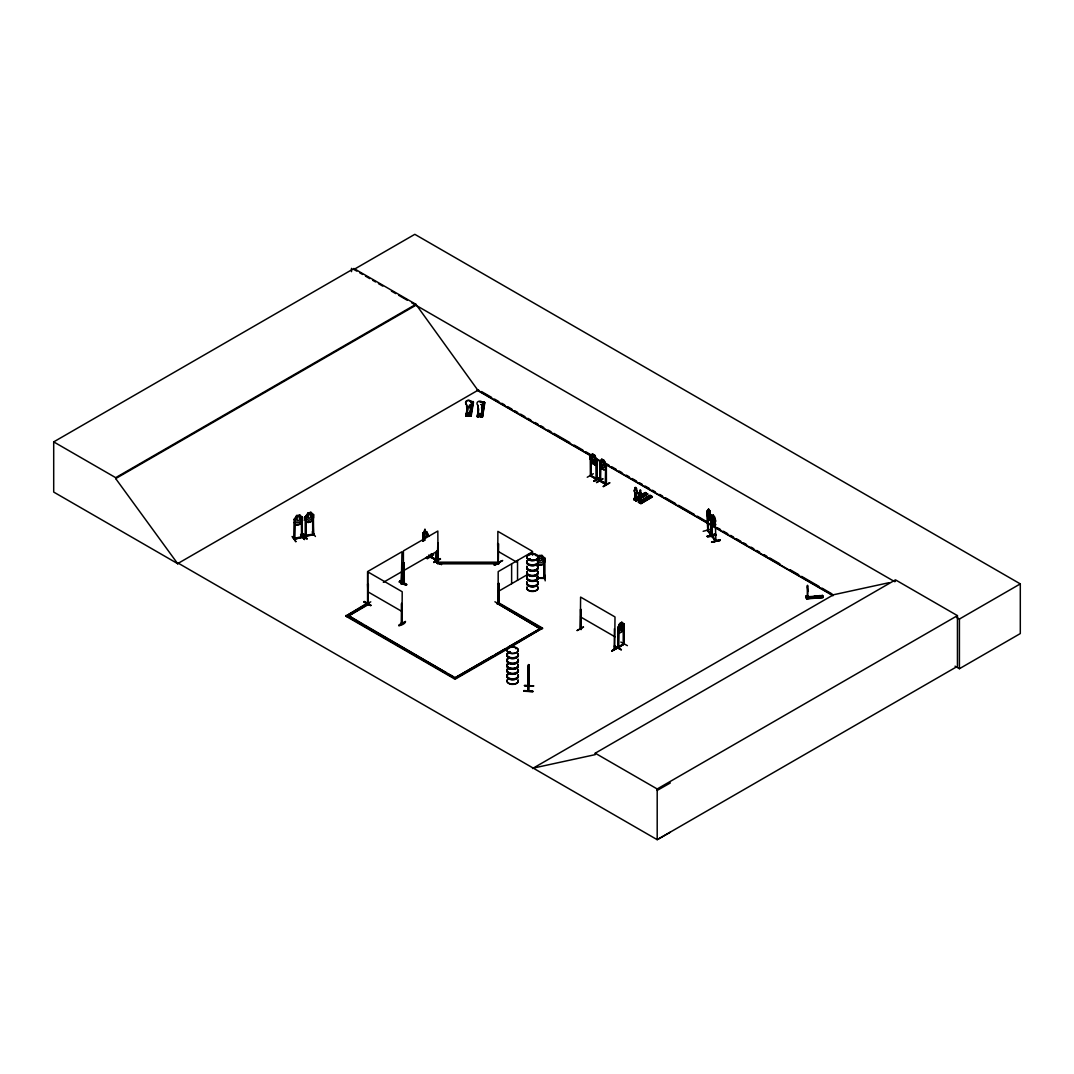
<?xml version="1.0" encoding="UTF-8"?>
<svg xmlns="http://www.w3.org/2000/svg" width="1074" height="1074" viewBox="0 0 1074 1074"><rect width="100%" height="100%" fill="white"/><g stroke="black" fill="none" stroke-linecap="round" stroke-linejoin="round"><path stroke-width="1.5" d="M528.126 670.753L528.542 664.618L528.663 666.954M528.475 671.277L528.636 664.618L528.703 666.336M807.849 590.66L807.594 597.641C807.03 595.278 805.97 595.963 807.715 597.641M477.729 414.967L482.36 415.195L482.36 413.906L482.011 414.926L478.172 414.712L477.823 413.651L477.742 414.819M807.447 596.473L806.587 596.553M806.587 596.513L806.48 595.775L806.453 597.775L808.225 597.426L808.252 598.419L807.876 596.647M806.547 596.137L806.332 595.788M807.192 587.961L807.648 585.84M807.769 589.143L807.514 585.263M528.475 666.269L528.233 690.595M532.825 691.616L523.75 690.918M523.75 690.609L532.852 691.025M532.811 691.683L523.723 691.2M711.055 515.413L710.693 514.849M715.244 520.89L715.915 541.148L711.874 535.711L712.599 536.074M806.561 596.325L806.614 598.876L822.966 597.627L822.859 596.956L806.52 598.205L806.628 598.876M528.462 670.995L528.556 665.705M635.768 498.43L634.761 498.564L636.426 499.477L636.815 493.208A2.027 1.181 59.5 0 0 636.52 490.442L636.493 488.415M641.097 502.176L641.393 495.96A2.027 1.181 59.5 0 0 641.097 493.181L640.56 490.281M641.178 502.122L641.487 495.906A2.027 1.181 59.5 0 0 641.178 493.127L641.097 493.181M528.663 669.317L528.341 673.492L528.18 672.754M605.588 464.451L605.561 484.361M591.009 456.235L591.116 476.265L590.606 475.003M596.889 459.672L596.164 459.363L596.446 479.058M470.17 414.363L470.815 404.71A3.047 2.47 9.4 0 0 470.815 401.193A3.047 2.47 9.4 0 0 466.532 400.951A3.047 2.47 9.4 0 0 466.532 404.468L467.15 414.188M481.514 415.061L482.159 405.408A3.047 2.47 9.4 0 0 482.145 401.998A3.047 2.47 9.4 0 0 477.863 401.77A3.047 2.47 9.4 0 0 477.863 405.274L478.48 414.886L477.863 405.274M306.224 516.581L306.144 536.517L306.157 516.406L305.204 516.648L305.244 536.705L306.036 536.57M312.964 514.889L313.46 534.691L305.123 536.517M707.793 530.341L707.336 529.831L708.061 530.194M710.706 514.97L711.082 535.335L711.418 534.463L708.075 530.462M715.539 524.515L714.304 526.059L713.069 524.367L711.807 516.513L712.331 536.946L711.901 516.487C714.76 512.097 710.397 522.796 714.089 523.736L714.895 522.904L714.398 516.581L715.875 521.226M711.941 536.517L715.579 541.175L715.888 540.343M635.096 487.623L634.976 489.663A2.027 1.181 59.5 0 0 634.774 492.053C636.828 499.115 634.372 499.397 635.607 498.188M640.305 501.142L639.379 500.873L639.285 502.377M639.54 501.558L640.117 500.806M524.488 685.722L533.63 685.856L524.528 685.44M528.703 666.565L528.636 664.618M528.287 666.39L528.301 670.928M528.636 674.016L528.287 675.841L528.77 669.196M528.878 666.014L528.153 691.186L528.18 670.391M528.542 670.794L528.596 690.636M302.304 536.584L302.371 537.282L294.115 539.094M301.619 517.587L301.66 537.497L301.499 517.413L302.438 517.44L301.633 517.641M468.949 412.899L468.237 414.014L468.626 412.725M468.68 414.108L468.801 412.953M480.105 414.765L479.823 413.53L480.199 414.604M466.532 404.468L466.519 404.576A3.047 2.47 9.4 0 1 466.519 401.072A3.047 2.47 9.4 0 1 470.801 401.3A3.047 2.47 9.4 0 1 470.801 404.817L470.815 404.71M467.794 408.133L465.941 416.014L467.459 406.509M466.197 415.853L467.808 406.241M466.277 415.853L467.848 406.388M467.808 409.718L466.828 416.068L466.586 414.416M467.646 412.591L467.069 415.893L467.687 412.738M467.834 415.396L467.834 413.222L469.217 413.302L469.217 415.477M468.841 413.275L468.398 414.121L468.546 413.141M470.103 401.327L473.137 401.757L472.211 401.837L469.607 416.202L471.365 405.126M465.901 416L470.815 416.094L473.178 401.891L472.251 401.689L469.929 416.041L472.614 401.998M472.775 402.012L470.479 416.256L473.137 401.488M470.103 401.582L473.486 402.052L471.137 416.256L470.774 414.645L470.425 415.665L466.586 415.45L466.478 412.953L466.828 414.014L470.667 414.228L471.016 413.208L471.016 414.497L466.478 414.255M477.245 416.699L478.534 408.791L477.245 416.699L482.481 416.954L484.83 402.75L481.447 402.28M477.581 416.537L478.588 410.241M478.346 413.571L477.876 416.739L478.467 413.557M479.179 416.094L479.179 413.92L480.561 414L480.561 416.175M479.702 414.712L479.648 413.557M479.863 414.765L479.689 413.96M480.561 414L479.152 414.04M483.233 402.669L480.897 416.887L482.119 416.645L482.119 415.343L481.77 416.363L477.93 416.148L477.581 415.101L477.93 416.712M483.595 402.388L481.273 416.739M482.79 409.019L481.528 416.927L482.897 409.006M483.313 405.865L483.958 402.696L483.407 405.878M482.454 416.967L483.072 409.033M483.622 405.891L484.481 402.186L479.93 402.2M482.065 416.793L484.481 402.186M482.36 416.967L484.522 402.589M529.683 559.232L528.65 559.46L529.267 558.655M530.032 558.842L528.838 558.789L529.146 559.487M510.043 651.784L508.754 652.254M508.901 652.28L509.009 651.784M510.459 652.254L509.747 651.569L510.15 652.133M536.221 555.513L535.55 555.218L536.262 555.607M516.46 648.521L515.533 648.589M619.819 623.632L618.772 627.337L618.705 647.662L617.792 647.931L617.778 627.995L619.711 623.524L621.819 622.222L623.994 624.276L624.048 644.105M707.914 511.506L708.598 509.063L709.833 510.754M614.462 645.85L621.336 649.743L614.476 646.253M614.422 646.226L621.336 649.743M716.197 535.161L707.887 537.027M364.005 601.977C384.908 612.932 349.829 593.989 370.53 605.629M364.314 601.427L370.825 605.105M400.172 580.739L406.71 584.377L406.348 584.994L400.172 580.739L406.361 584.954M494.926 601.776L501.424 605.467M602.514 460.088L601.829 463.767L603.226 465.794L603.937 463.606L602.581 460.048M592.472 457.282L593.237 454.946L594.607 458.491M308.95 513.211L308.104 517.561L308.99 518.554L310.829 516.876L309.862 512.983M528.569 691.092L529.187 666.135M468.519 413.356L468.519 414.054L468.371 413.195M470.842 407.422L469.982 406.428M295.874 541.685L292.168 536.463L295.82 541.591M307.016 538.624C303.15 537.819 300.666 528.126 306.963 538.651M617.778 628.035L619.779 623.564M617.845 631.123L619.779 633.016L621.779 631.619L623.672 627.176L623.739 624.007L617.711 628.008L618.637 627.793L618.288 647.568M621.819 631.673L623.819 627.203M635.003 487.677L636.412 488.469M427.277 558.816L433.735 554.775M596.553 482.656L602.997 478.937M623.148 643.702L624.048 643.38L623.43 643.823M623.752 643.299L623.43 644.548L623.027 624.356L623.752 624.115L621.712 622.289L622.692 627.095L620.06 630.707L618.772 629.7M370.758 601.856L364.408 605.293M494.416 565.099L500.833 561.353M593.345 473.715L587.25 477.259M583.558 627.082L577.208 630.519M815.461 596.392L816.401 596.943M367.603 603.991L367.563 571.596L401.985 551.727L401.327 584.041L402.28 583.786L401.985 563.796L401.327 584.041L402.038 583.625M402.052 623.121L401.314 623.457L401.622 603.467L402.052 623.846L402.2 591.734L367.791 571.865L367.724 603.763M497.96 562.601L498.296 563.81L498.443 543.766L497.638 543.565L498.229 563.769L498.443 543.766M591.264 475.352L590.915 475.514M590.606 475.728L596.889 478.843M596.164 478.427L596.177 479.219M580.819 628.76L581.249 629.404L580.591 609.159L580.363 629.23L580.725 628.303M581.249 629.404L580.524 628.988M614.516 647.85L614.435 647.797M614.677 649.005L614.999 616.946L580.591 597.077L580.309 629.189L581.021 629.525L581.182 609.495M302.331 536.611L301.405 536.584L302.344 536.342M305.271 536.476L306.05 536.302M312.628 533.912L313.474 533.697M313.514 533.885L312.709 534.127M313.595 533.872L312.695 533.859M806.238 597.265L822.577 596.003M822.496 595.667L820.858 595.681M822.912 597.399L806.547 598.54L822.939 597.292L822.523 595.372M428.862 555.043L429.157 556.278L428.996 555.5M431.318 557.339L430.446 556.386L430.513 557.231L437.145 560.682L437.051 550.734M431.399 556.641L430.674 556.265L437.064 560.641M436.245 552.184L436.165 560.453L437.145 559.957L431.157 557.003L436.729 560.051M436.165 560.453L436.474 552.049M599.829 480.333L600.447 480.642M605.467 484.347L605.749 469.271M348.486 616.006L368.557 604.42L367.496 602.85L367.496 603.897M402.213 583.813L401.757 583.41M437.615 562.709L437.413 563.474L438.138 563.085M498.551 602.957L498.833 602.447M498.967 603.4L498.994 583.477L498.188 583.679L498.994 583.477M638.547 502.243L650.052 495.154L652.401 496.832L640.856 503.652L640.534 502.39L641.876 501.8L641.876 502.659L639.5 501.182L640.185 501.169M510.405 652.16L509.022 652.374M294.075 519.467L296.867 515.614L299.74 514.943L301.056 520.152L299.243 522.488L297.417 522.944L295.578 521.534C298.438 509.291 295.31 519.118 294.974 519.091M296.907 525.119L299.659 524.273L302.532 520.541L299.74 524.394L296.867 525.065L294.209 522.622M310.869 512.298L308.01 512.956L305.258 516.876L306.09 516.446M308.01 522.42L310.869 521.749L313.621 517.843L313.621 514.688L310.829 512.244L312.185 517.507L310.386 519.843L308.547 520.299L306.708 518.89L308.01 512.956M707.363 510.606L707.793 531.053L707.363 510.606L708.598 509.063M711.847 516.594L713.163 515.05M711.095 518.608L709.766 520.178C704.195 503.169 708.37 525.105 711.095 518.608L709.766 510.714L710.357 517.024L709.552 517.856L707.914 513.869M714.291 525.951L715.593 524.407M710.693 534.879L710.599 514.714M712.29 536.893L712.237 516.513M715.23 540.759L715.66 539.967M715.875 541.095L712.25 535.617M544.974 577.678L536.893 577.96M594.607 459.873L593.17 460.276L592.472 458.665M470.707 407.556L469.982 406.63M541.967 564.884L538.92 564.79L541.967 564.884L545.015 561.621L545.015 558.467L541.967 555.365L543.404 560.95L541.43 562.857L539.43 562.883L537.43 561.044M618.611 646.991L617.872 647.837M635.083 487.515L635.795 487.408M639.903 501.504C639.043 499.893 641.044 502.994 639.379 502.323M401.327 583.316L402.038 582.9M404.213 562.763L403.408 562.964L404.213 562.763L404.28 582.658L403.341 582.873L404.052 582.457M403.408 582.806L403.408 550.895L437.83 531.026L438.058 563.125M437.83 562.239L437.413 562.951M437.574 563.42L437.252 563.3M425.156 538.423L423.747 535.725C426.553 521.239 423.787 535.47 422.78 532.717L422.78 541.001M600.017 464.304L599.708 480.991L606.085 484.683L606.112 464.774L604.044 460.397L601.789 459.189L599.628 461.095L600.004 480.816M594.634 464.774L596.889 462.813L594.634 464.774L594.634 455.322M466.76 416.027L467.365 416.081M469.553 416.188L470.774 416.068M646.199 498.054L645.917 498.846M707.377 530.529L711.055 535.282L710.679 534.288M508.848 651.864L509.613 651.609M509.13 651.972L509.989 651.905M543.994 577.866L544.974 577.436L545.001 578.362L544.021 578.416L544.075 558.332L544.907 558.319L544.129 558.534M544.102 558.574L543.994 578.389L545.001 578.188M544.88 577.664L536.893 577.785M623.538 644.481L623.994 624.276M620.839 642.077L627.404 645.649M618.396 646.817L617.765 647.179L623.376 644.024M623.739 624.007L623.752 644.024L618.463 646.978M617.845 647.891L623.658 644.051M618.181 647.998L623.994 644.145M470.707 407.341L469.794 407.798M645.836 492.979L634.17 499.826L633.861 498.564C636.077 495.705 635.096 502.766 635.392 498.551M645.501 492.912L644.212 493.328M636.063 500.766L647.689 494.134L647.152 493.704L635.459 500.538L636.184 500.954L647.743 494.147L645.393 492.469M647.568 493.852L636.036 500.659L637.218 499.115L635.875 500.39L634.036 499.356L635.204 497.974M638.963 502.484L650.495 495.678M640.104 503.209L651.985 496.604M651.811 496.309L652.374 496.846L640.842 503.652M590.257 459.148L590.257 455.994L592.499 454.034L594.714 455.282L596.822 459.712L596.889 479.568L590.458 475.903L590.324 456.074L592.499 454.034L591.398 459.028L592.835 461.726L594.258 462.532L595.667 461.444L594.714 455.282L592.432 454.074L592.432 463.525L594.714 464.733M634.976 489.663L635.07 489.623A2.027 1.181 59.5 0 0 634.68 492.107L635.003 498.752L635.043 497.88M636.426 488.697L636.52 490.442A2.027 1.181 59.5 0 1 636.734 493.261L636.815 493.208M639.527 501.169L639.339 494.792A2.027 1.181 59.5 0 1 639.648 492.362L639.822 490.16L640.641 490.227M639.339 494.792L639.433 494.738A2.027 1.181 59.5 0 1 639.728 492.308M642.265 494.483L643.433 493.61L645.608 495.02L643.433 493.61M633.687 499.544L645.393 492.63M645.81 492.872L633.861 499.437L636.211 500.954M634.398 499.947L644.548 494.013M635.446 500.524L647.152 493.624M638.694 502.417L638.533 501.263L639.701 500.565M639.862 500.659L638.533 501.263M641.876 501.8L640.534 502.39M401.555 584.175L402.2 563.917M437.185 563.34L437.83 543.095L438.098 563.823L498.927 563.823L498.927 562.185L438.098 562.185M437.413 563.474L438.058 543.229M368.154 584.39L367.563 584.068L368.436 604.098M596.271 459.229L597.037 459.524L597.104 479.434L590.673 475.769L590.673 455.9M398.91 581.839L405.73 585.303M435.091 560.897L441.575 564.602L435.118 560.937M401.394 583.195L402.267 583.034M403.985 581.772L403.341 582.148L404.052 581.732M591.116 475.755L596.808 478.803M596.164 479.152L597.01 479.34M593.788 480.951L600.232 477.245L593.828 481.018M593.788 481.367L600.554 477.782L593.882 481.367M498.833 562.655C512.593 555.365 483.676 569.421 498.537 563.649M402.213 622.92L401.327 622.705L401.985 623.081M405.368 621.484C405.945 625.162 390.063 628.532 405.408 621.551M402.213 623.645L401.434 623.524M398.951 625.645L405.448 621.9M614.234 648.75L614.422 628.693M618.208 646.776C598.258 658.778 632.089 639.594 612.113 651.059M611.75 650.871L618.53 647.327M815.582 596.312L815.904 597.01M178.445 563.273L177.747 563.689L53.7 492.067L53.7 441.884L353.937 268.54L415.92 304.318L477.903 390.292L590.875 455.524M353.937 268.54L353.937 269.467L414.819 234.32L1020.3 583.894L1020.3 633.566L959.418 668.713L955.068 666.189M53.7 441.884L115.683 477.662L415.92 304.318M670.337 832.189L657.194 839.68L178.365 563.232L177.653 563.635L115.683 478.588L415.92 305.244M177.653 563.635L478.601 389.889M424.834 530.731L426.982 532.06L427.962 535.805M426.915 532.1L429.09 536.369M422.619 535.832L424.874 540.128M383.337 582.35L401.985 571.596M403.408 570.764L437.83 550.895M426.096 557.715L432.553 554.318M426.096 558.037L432.849 554.506M601.856 459.135L600.755 464.129L602.178 466.828L603.588 467.633L604.984 466.572L604.044 460.397L606.125 464.841M599.695 461.162L600.594 461.337L600.447 481.367L600.004 480.091M604.004 469.754L601.816 468.573L599.628 464.237L601.789 468.64L603.964 469.902C606.3 469.727 607.266 464.357 605.508 464.505M433.789 562.226L440.286 558.561L433.829 562.279M440.568 559.044L433.829 562.561M508.136 648.589L455.094 679.211L345.801 616.114L367.308 603.064L368.557 603.789L347.05 616.838M345.801 616.114L367.308 603.695L368.557 604.42M605.454 483.756C610.757 484.844 590.713 476.359 606.005 483.904M603.145 486.482L609.562 482.682M603.413 486.643L609.857 482.911M498.188 591.479L527.119 574.778M497.02 603.266L540.034 628.72L497.02 603.266L498.269 602.541L542.545 628.102L511.009 646.924M497.02 603.883L498.269 603.158L518.353 614.744M455.269 677.654L492.55 656.133M495.409 654.482L505.451 648.683M508.311 647.031L539.86 628.827M345.801 615.496L455.094 678.593L542.545 628.102M532.543 768.528L833.491 594.768L888.936 582.712M533.241 768.111L595.224 754.633L595.224 753.196L895.461 579.853L957.444 615.63L957.444 666.336L657.194 839.68L657.194 788.974L957.444 615.63M895.461 581.289L894.763 581.705L411.597 302.747M956.545 617.375L959.418 619.04L1020.3 583.894M657.194 790.424L670.337 782.933M642.212 496.013L641.393 496.081M403.945 582.497L403.985 562.628M302.304 537.309L302.25 517.225M368.14 602.474L367.603 603.266M470.533 407.462L469.794 407.583M481.649 408.442L481.582 407.153M312.829 514.956L313.568 514.795M479.89 413.839L479.648 414.779M478.413 416.591L478.212 416.752M707.753 531.012L707.417 510.7M711.095 515.453L711.404 535.241L707.753 530.502M713.874 516.527L713.874 521.83C712.827 521.091 712.559 515.184 713.968 516.513M711.807 519.668L714.371 525.924M703.148 531.294L711.659 528.999M707.269 536.624C732.951 529.885 689.897 540.987 715.432 533.885M707.068 536.369L715.432 534.208M711.619 541.873L720.144 540.383L711.606 542.249L719.942 539.712L711.606 542.249M711.646 542.276L720.144 540.356M308.99 513.265L309.903 513.036M305.258 520.017L308.037 522.461L310.829 521.682M312.158 531.939L315.42 536.503M295.041 538.598L293.981 538.436L301.405 536.785M294.826 538.249L294.303 538.611M301.566 536.517L302.25 536.369M305.285 536.007C325.301 532.113 299.901 535.872 306.171 535.953M302.385 537.255L294.155 539.376L294.826 519.104L294.907 539.215L294.692 538.222M304.304 539.484L300.572 534.328L304.694 539.403M646.038 498.229L646.964 498.363M646.736 498.766L646.051 498.766M529.106 558.816L530.18 558.95M305.432 535.966L305.325 536.691M815.73 596.406L816.656 596.714M294.303 539.336L294.075 519.292M807.326 585.706L807.594 588.659M807.769 591.492L807.836 590.19M806.225 596.083L807.876 595.949L806.185 595.949L806.292 597.48L822.63 596.218L822.523 595.546L806.279 597.48M814.965 596.137L816.616 595.828L817.019 597.574M818.093 595.895L819.757 595.587L820.16 597.332M822.536 595.855L806.171 596.808L806.587 598.554M596.379 479.017L596.446 462.505M497.799 563.259L497.866 531.361L532.274 551.231L532.274 554.546M600.017 480.87L606.421 484.522L606.327 464.653M600.326 481.34L600.594 464.653M429.157 555.553L428.862 555.768M431.05 556.762L430.996 556.748M312.896 514.701L312.709 534.852L312.628 514.768M541.967 555.433L538.88 555.419L537.443 558.655L545.015 558.534M540.907 555.929L539.913 555.956L538.933 558.655L539.913 561.246L541.927 559.997L540.907 555.876M536.893 578.295L544.907 578.416L544.907 558.319M544.961 575.261L545.189 580.846M438.098 563.206L498.927 563.206M618.087 648.011L618.087 628.142M313.474 534.422L312.547 534.624L313.581 534.637L313.38 514.58M528.153 674.459L528.301 675.734M524.501 685.588L533.603 686.031M498.417 602.957L498.551 603.682M481.045 404.428L484.079 404.858L481.045 404.683M469.472 405.167L472.493 405.596L469.472 405.422M469.244 406.455L472.278 406.871L469.244 406.71M300.639 534.651L304.358 539.484M302.25 537.094L302.13 536.342M590.942 476.212L591.264 459.551M614.556 648.562L615.066 648.213M368.046 604.246L368.369 584.269M606.085 484.683L605.561 483.649M436.702 560.803L436.836 550.868M600.272 461.484L596.124 458.96M644.212 493.154L646.387 494.389M642.265 494.308L644.44 495.53M641.218 494.913L643.393 496.322L641.218 495.087M635.62 498.537L634.721 498.175L634.627 499.692M636.52 499.423L634.627 498.242L634.721 499.625M639.285 500.927L641.702 502.39L641.702 501.706M528.744 686.474L528.784 666.014M583.263 626.974L577.154 630.519M434.755 560.722L441.253 564.427M499.061 603.306L498.766 583.343M400.119 581.088L406.71 584.793M406.375 584.927L400.213 580.672M353.937 269.467L356.823 271.131M359.709 272.796L362.596 274.461M365.469 276.125L369.792 278.622M372.678 280.287L375.564 281.952M378.451 283.617L382.774 286.114M391.419 291.108L395.742 293.605M398.629 295.269L407.274 300.25M481.501 391.554L491.637 397.407M494.537 399.085L498.886 401.595M501.773 403.26L504.673 404.938M507.572 406.603L511.922 409.113M514.822 410.792L517.708 412.47M520.608 414.134L524.958 416.645M527.858 418.323L530.744 419.988M535.094 422.498L537.993 424.176M540.893 425.841L543.78 427.519M548.129 430.03L551.029 431.694M553.929 433.372L569.864 442.569M574.201 445.079L582.9 450.1M585.786 451.765L590.136 454.275M606.072 463.471L608.971 465.149M611.871 466.828L616.207 469.325M619.107 471.003L622.007 472.681M626.343 475.178L629.243 476.856M632.143 478.534L636.493 481.045M639.392 482.709L642.279 484.387M645.179 486.052L649.528 488.563M652.428 490.241L655.315 491.905M659.664 494.416L662.564 496.094M665.464 497.759L675.6 503.612M678.5 505.29L694.435 514.486M697.321 516.164L707.471 522.018M710.357 523.682L714.707 526.193M717.607 527.871L720.506 529.549M723.393 531.214L727.742 533.724M730.642 535.402L733.542 537.067M736.442 538.745L740.778 541.256M743.678 542.92L746.578 544.599M750.914 547.109L753.814 548.774M756.714 550.452L759.613 552.117M763.963 554.627L766.849 556.305M769.749 557.97L779.885 563.837M790.034 569.69L798.72 574.697M801.62 576.376L819.006 586.404M821.892 588.082L832.041 593.935M595.224 458.034L601.024 461.377M605.36 463.887L832.78 595.184M476.95 390.157L590.311 455.604M604.837 463.995L832.994 595.721M602.702 478.829L596.607 482.347M497.866 551.231L516.5 561.997M580.591 616.946L614.999 636.815M521.212 616.409L542.545 628.72M367.791 591.734L402.2 611.603M595.224 753.196L657.194 788.974M362.73 624.437L348.312 615.496L455.094 677.761M365.616 626.102L446.435 672.767M449.321 674.432L453.644 676.929M590.485 475.957L590.391 475.138M707.618 530.261L707.699 531.039M308.037 522.461L305.311 519.923L305.204 516.648M640.279 503.196L638.345 502.229L650.226 495.611M639.701 501.491L639.433 494.738M713.042 514.97L714.371 516.634M299.7 515.037L302.532 517.386L302.532 520.541M303.284 534.127L307.016 539.041M590.324 459.108L592.432 463.525M422.686 535.792L424.767 540.222M820.858 595.506L821.261 597.251M818.093 595.721L818.495 597.466M814.965 595.963L815.367 597.694M807.648 589.156L807.715 590.203M807.326 588.807L807.326 596.486M959.418 619.04L959.418 668.713M807.849 595.815L807.849 596.674M650.267 497.531L648.092 496.483M649.099 498.229L646.924 497.168M646.884 499.531L644.709 498.47M637.218 499.115L637.218 499.974M637.043 499.007L637.043 499.705M541.296 627.995L453.832 678.486M532.61 555.057L532.61 551.741L498.188 571.61L498.121 603.588M517.534 560.44L517.534 580.309M511.627 563.85L511.627 583.719M498.417 583.813L498.349 603.722M431.318 554.05L431.386 557.393M431.09 554.171L431.157 557.527M423.586 534.583L423.586 541.202M423.357 541.336L423.223 533.026M422.995 535.899L422.995 540.866M404.28 581.866L403.623 583.007L403.636 563.098M401.622 603.467L401.716 623.35M351.507 268.352L351.507 271.641M115.683 477.662L115.683 478.588M537.362 559.943A5.692 3.289 0 0 1 533.174 564.857A5.692 3.289 0 0 1 526.931 560.735M537.362 566.347A5.692 3.289 0 0 1 533.174 571.247A5.692 3.289 0 0 1 526.931 567.139M537.43 566.011A5.773 3.329 0 0 1 533.187 570.979A5.773 3.329 0 0 1 526.851 566.817M537.43 565.73A5.773 3.329 0 0 1 533.187 570.697A5.773 3.329 0 0 1 526.851 566.535M537.362 565.434A5.692 3.289 0 0 1 533.174 570.334A5.692 3.289 0 0 1 526.931 566.226M537.43 560.521A5.773 3.329 0 0 1 533.187 565.501A5.773 3.329 0 0 1 526.851 561.326M537.43 560.239A5.773 3.329 0 0 1 533.187 565.219A5.773 3.329 0 0 1 526.851 561.044M537.362 560.87A5.692 3.289 0 0 1 533.174 565.77A5.692 3.289 0 0 1 526.931 561.662M526.918 571.543A5.706 3.289 0 0 0 533.174 575.664A5.706 3.289 0 0 0 537.362 570.75A5.665 3.276 0 0 1 533.899 575.449A5.665 3.276 0 0 1 526.757 572.281M537.362 571.153A5.706 3.289 0 0 1 533.174 576.067A5.706 3.289 0 0 1 526.918 571.945M537.362 575.57A5.692 3.289 0 0 1 533.174 580.484A5.692 3.289 0 0 1 526.931 576.362M537.362 581.974A5.692 3.289 0 0 1 533.174 586.874A5.692 3.289 0 0 1 526.931 582.766M537.43 581.638A5.773 3.329 0 0 1 533.187 586.605A5.773 3.329 0 0 1 526.851 582.444M537.43 581.356A5.773 3.329 0 0 1 533.187 586.323A5.773 3.329 0 0 1 526.851 582.162M537.43 576.147A5.773 3.329 0 0 1 533.187 581.128A5.773 3.329 0 0 1 526.851 576.953M537.43 575.865A5.773 3.329 0 0 1 533.187 580.846A5.773 3.329 0 0 1 526.851 576.671M537.362 576.496A5.692 3.289 0 0 1 533.174 581.396A5.692 3.289 0 0 1 526.931 577.288M537.362 581.061A5.692 3.289 0 0 1 533.174 585.961A5.692 3.289 0 0 1 526.931 581.853M537.362 586.565A5.706 3.289 0 0 1 533.174 591.479A5.706 3.289 0 0 1 526.918 587.357M537.336 586.256A5.665 3.276 0 0 1 533.174 591.143A5.665 3.276 0 0 1 526.958 587.048M537.336 571.462A5.665 3.276 0 0 1 533.899 576.255A5.665 3.276 0 0 1 526.757 573.1M518.192 659.731A5.773 3.329 0 0 1 511.868 663.893A5.773 3.329 0 0 1 507.626 658.926M518.111 660.067A5.679 3.276 0 0 1 511.882 664.162A5.679 3.276 0 0 1 507.707 659.275M518.098 664.35A5.665 3.276 0 0 1 511.882 668.444A5.665 3.276 0 0 1 507.72 663.571M518.124 664.47A5.706 3.289 0 0 1 511.882 668.592A5.706 3.289 0 0 1 507.68 663.678M518.124 664.658A5.706 3.289 0 0 1 511.882 668.766A5.706 3.289 0 0 1 507.68 663.853M518.192 654.254A5.773 3.329 0 0 1 511.868 658.416A5.773 3.329 0 0 1 507.626 653.448M518.111 659.141A5.679 3.276 0 0 1 511.882 663.249A5.679 3.276 0 0 1 507.707 658.349M518.111 654.576A5.679 3.276 0 0 1 511.882 658.684A5.679 3.276 0 0 1 507.707 653.784M518.192 659.449A5.773 3.329 0 0 1 511.868 663.611A5.773 3.329 0 0 1 507.626 658.644M518.192 653.972A5.773 3.329 0 0 1 511.868 658.134A5.773 3.329 0 0 1 507.626 653.167M518.111 653.663A5.679 3.276 0 0 1 511.882 657.758A5.679 3.276 0 0 1 507.707 652.871M518.192 675.358A5.773 3.329 0 0 1 511.868 679.52A5.773 3.329 0 0 1 507.626 674.553M518.111 675.694A5.679 3.276 0 0 1 511.882 679.788A5.679 3.276 0 0 1 507.707 674.902M518.098 679.976A5.665 3.276 0 0 1 511.882 684.071A5.665 3.276 0 0 1 507.72 679.198M518.084 665.168A5.652 3.262 0 0 1 511.882 669.25A5.652 3.262 0 0 1 507.72 664.376M518.286 666.014A5.665 3.276 0 0 1 511.157 669.183A5.665 3.276 0 0 1 507.72 664.376M518.124 680.285A5.706 3.289 0 0 1 511.882 684.393A5.706 3.289 0 0 1 507.68 679.48M518.192 669.881A5.773 3.329 0 0 1 511.868 674.042A5.773 3.329 0 0 1 507.626 669.075M518.111 674.767A5.679 3.276 0 0 1 511.882 678.875A5.679 3.276 0 0 1 507.707 673.975M518.111 670.203A5.679 3.276 0 0 1 511.882 674.311A5.679 3.276 0 0 1 507.707 669.411M518.192 675.076A5.773 3.329 0 0 1 511.868 679.238A5.773 3.329 0 0 1 507.626 674.271M518.192 669.599A5.773 3.329 0 0 1 511.868 673.76A5.773 3.329 0 0 1 507.626 668.793M518.111 669.29A5.679 3.276 0 0 1 511.882 673.385A5.679 3.276 0 0 1 507.707 668.498M708.934 510.123L709.337 515.95L709.028 510.096M620.41 623.551L620.41 628.854L621.698 626.773L621.067 623.121L620.477 623.591M425.492 531.684L424.807 535.362L426.203 537.389L426.915 535.201L425.572 531.643M297.86 515.909L296.961 518.823L297.86 521.212L299.7 519.521L298.773 515.681L297.86 515.909M651.059 497.074L648.884 495.839L651.059 497.074M648.065 498.833L645.89 497.611L648.065 498.833M529.589 559.836A5.665 3.276 0 0 0 538.101 557.003A5.665 3.276 0 0 0 529.589 554.171A5.665 3.276 0 0 0 529.589 559.836M529.589 560.306A5.665 3.276 0 0 0 538.101 557.473A5.665 3.276 0 0 0 529.589 554.64A5.665 3.276 0 0 0 529.589 560.306M529.576 560.024A5.706 3.289 0 0 0 538.128 557.178A5.706 3.289 0 0 0 529.576 554.318A5.706 3.289 0 0 0 529.576 560.024M509.774 652.952A5.706 3.289 0 0 0 518.326 650.106A5.706 3.289 0 0 0 509.774 647.246A5.706 3.289 0 0 0 509.774 652.952M509.788 653.22A5.665 3.276 0 0 0 518.286 650.388A5.665 3.276 0 0 0 509.788 647.555A5.665 3.276 0 0 0 509.788 653.22"/></g></svg>
